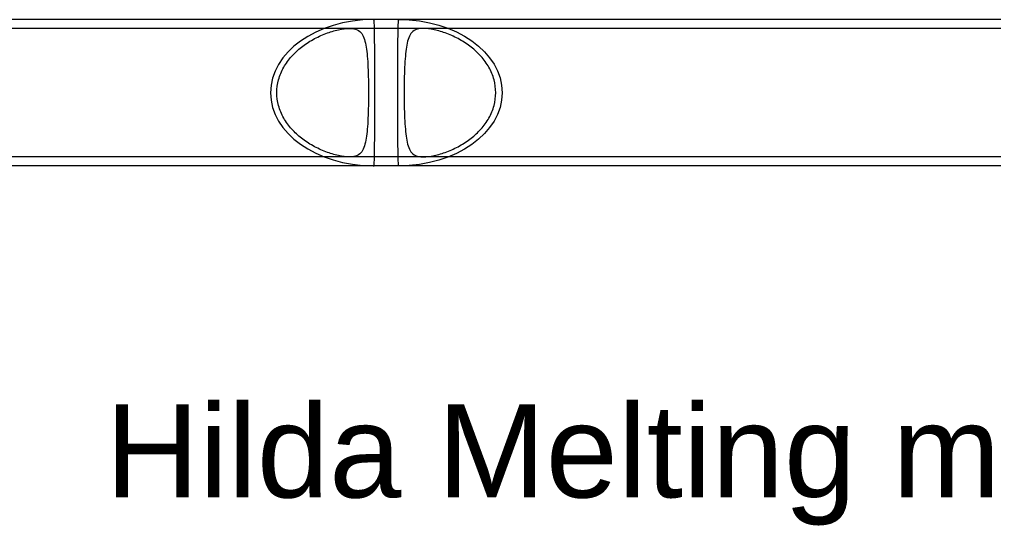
# Model space of a CAD drawing. Header units: millimetres. Extents: x 24306 to 29428, y 5751 to 9375.
# Drawn here: x 26431.7 to 26548.6, y 8291 to 8351.8 of the extents above; entities that cross this region are included whole.
import ezdxf

# ---------------------------------------------------------------- set-up
doc = ezdxf.new("R2010")
doc.units = ezdxf.units.MM
doc.layers.add('Equipment', color=123, linetype='Continuous')

# ---------------------------------------------------------------- blocks, each defined once
blk = doc.blocks.new('A$Ce64cb7e9')
at = {"layer": 'Equipment', "linetype": 'Continuous', "lineweight": 0, "extrusion": (-2.22045e-16, 1, 0)}
for p, q in [((70.5, 125), (461.9, 125)), ((461.9, 125), (477.03, 125)), ((477.53, 125), (477.03, 125)), ((477.53, 125), (861.41, 125)), ((49.41, 119.5), (446.79, 119.5)), ((446.79, 119.5), (882.5, 119.5)), ((49.41, 40.5), (446.79, 40.5)), ((446.79, 40.5), (882.5, 40.5)), ((70.5, 35), (461.9, 35)), ((461.9, 35), (477.03, 35)), ((477.53, 35), (477.03, 35)), ((477.53, 35), (861.41, 35))]:
    blk.add_line(p, q, dxfattribs=at)
at = {"layer": 'Equipment', "linetype": 'Continuous', "lineweight": 0}
for major_axis, ratio, start_param, end_param in [((-63.64, 0), 0.707134, -1.570796, 0), ((0, 45), 0.012341, -3.141593, 0), ((-63.64, 0), 0.707134, 0, 1.570796)]:
    blk.add_ellipse((461.9, 80), major_axis=major_axis, ratio=ratio, start_param=start_param, end_param=end_param, dxfattribs=at)
at = {"layer": 'Equipment', "linetype": 'Continuous', "lineweight": 0, "extrusion": (0, 0, -1)}
for major_axis, ratio, start_param, end_param in [((0, 45), 0.012341, -3.133635, -0.007958), ((0, 45), 0.012341, -0.007958, 0), ((63.64, 0), 0.707134, -1.570796, -1.562976), ((63.64, 0), 0.707134, -1.562976, 0), ((63.64, 0), 0.707134, 0, 1.562976), ((0, 45), 0.012341, -3.141593, -3.133635), ((63.64, 0), 0.707134, 1.562976, 1.570796)]:
    blk.add_ellipse((477.03, 80), major_axis=major_axis, ratio=ratio, start_param=start_param, end_param=end_param, dxfattribs=at)
at = {"layer": 'Equipment', "linetype": 'Continuous', "lineweight": 0}
for points, knots in [([(446.79, 40.5), (444.78, 40.5), (442.47, 40.8), (437.52, 41.88), (434.9, 42.66), (429.61, 44.66), (426.96, 45.89), (421.88, 48.72), (419.45, 50.33), (415.17, 53.71), (413.14, 55.57), (409.45, 59.72), (407.79, 61.99), (405.06, 66.83), (403.98, 69.4), (402.55, 74.66), (402.18, 77.35), (402.18, 82.65), (402.55, 85.34), (403.98, 90.6), (405.06, 93.17), (407.79, 98.01), (409.45, 100.28), (413.14, 104.43), (415.17, 106.29), (419.45, 109.67), (421.88, 111.28), (426.96, 114.11), (429.61, 115.34), (434.9, 117.34), (437.52, 118.12), (442.47, 119.2), (444.78, 119.5), (448.8, 119.5), (450.32, 119.2), (452.73, 118.12), (453.62, 117.34), (455.06, 115.34), (455.6, 114.11), (456.48, 111.28), (456.82, 109.67), (457.35, 106.29), (457.57, 104.43), (457.94, 100.28), (458.08, 98.01), (458.31, 93.17), (458.4, 90.6), (458.51, 85.34), (458.53, 82.65), (458.53, 80)], [-26.255422, -26.255422, -26.255422, -26.255422, -25.409982, -25.409982, -24.564542, -24.564542, -23.719103, -23.719103, -22.873663, -22.873663, -22.078139, -22.078139, -21.282615, -21.282615, -20.48709, -20.48709, -19.691566, -19.691566, -18.896042, -18.896042, -18.100518, -18.100518, -17.304994, -17.304994, -16.50947, -16.50947, -15.66403, -15.66403, -14.81859, -14.81859, -13.973151, -13.973151, -13.127711, -13.127711, -12.282271, -12.282271, -11.436831, -11.436831, -10.591392, -10.591392, -9.745952, -9.745952, -8.950428, -8.950428, -8.154904, -8.154904, -7.35938, -7.35938, -6.563855, -6.563855, -6.563855, -6.563855]), ([(492.14, 40.5), (494.15, 40.5), (496.46, 40.8), (501.4, 41.88), (504.03, 42.66), (509.32, 44.66), (511.97, 45.89), (517.05, 48.72), (519.48, 50.33), (523.76, 53.71), (525.79, 55.57), (529.48, 59.72), (531.14, 61.99), (533.87, 66.83), (534.95, 69.4), (536.38, 74.66), (536.74, 77.35), (536.74, 82.65), (536.38, 85.34), (534.95, 90.6), (533.87, 93.17), (531.14, 98.01), (529.48, 100.28), (525.79, 104.43), (523.76, 106.29), (519.48, 109.67), (517.05, 111.28), (511.97, 114.11), (509.32, 115.34), (504.03, 117.34), (501.4, 118.12), (496.46, 119.2), (494.15, 119.5), (490.13, 119.5), (488.6, 119.2), (486.2, 118.12), (485.31, 117.34), (483.87, 115.34), (483.33, 114.11), (482.45, 111.28), (482.11, 109.67), (481.58, 106.29), (481.36, 104.43), (480.99, 100.28), (480.84, 98.01), (480.62, 93.17), (480.53, 90.6), (480.42, 85.34), (480.4, 82.65), (480.4, 80)], [-26.255422, -26.255422, -26.255422, -26.255422, -25.409982, -25.409982, -24.564542, -24.564542, -23.719103, -23.719103, -22.873663, -22.873663, -22.078139, -22.078139, -21.282615, -21.282615, -20.48709, -20.48709, -19.691566, -19.691566, -18.896042, -18.896042, -18.100518, -18.100518, -17.304994, -17.304994, -16.50947, -16.50947, -15.66403, -15.66403, -14.81859, -14.81859, -13.973151, -13.973151, -13.127711, -13.127711, -12.282271, -12.282271, -11.436831, -11.436831, -10.591392, -10.591392, -9.745952, -9.745952, -8.950428, -8.950428, -8.154904, -8.154904, -7.35938, -7.35938, -6.563855, -6.563855, -6.563855, -6.563855]), ([(458.53, 80), (458.53, 77.35), (458.51, 74.66), (458.4, 69.4), (458.31, 66.83), (458.08, 61.99), (457.94, 59.72), (457.57, 55.57), (457.35, 53.71), (456.82, 50.33), (456.48, 48.72), (455.6, 45.89), (455.06, 44.66), (453.62, 42.66), (452.73, 41.88), (450.32, 40.8), (448.8, 40.5), (446.79, 40.5)], [-6.563855, -6.563855, -6.563855, -6.563855, -5.768331, -5.768331, -4.972807, -4.972807, -4.177283, -4.177283, -3.381759, -3.381759, -2.536319, -2.536319, -1.690879, -1.690879, -0.84544, -0.84544, 0, 0, 0, 0]), ([(480.4, 80), (480.4, 77.35), (480.42, 74.66), (480.53, 69.4), (480.62, 66.83), (480.84, 61.99), (480.99, 59.72), (481.36, 55.57), (481.58, 53.71), (482.11, 50.33), (482.45, 48.72), (483.33, 45.89), (483.87, 44.66), (485.31, 42.66), (486.2, 41.88), (488.6, 40.8), (490.13, 40.5), (492.14, 40.5)], [-6.563855, -6.563855, -6.563855, -6.563855, -5.768331, -5.768331, -4.972807, -4.972807, -4.177283, -4.177283, -3.381759, -3.381759, -2.536319, -2.536319, -1.690879, -1.690879, -0.84544, -0.84544, 0, 0, 0, 0])]:
    blk.add_open_spline(points, degree=3, knots=knots, dxfattribs=at)

msp = doc.modelspace()

# ---------------------------------------------------------------- block references
at = {"xscale": -0.1953125, "yscale": 0.1953125, "zscale": 0.1953125}
msp.add_blockref('A$Ce64cb7e9', (26567.41, 8327.4), dxfattribs=at)

# ---------------------------------------------------------------- texts
at = {"insert": (26574.6, 8305.58), "char_height": 11.1664, "width": 777.1843, "attachment_point": 3}
msp.add_mtext('{\\fArial|b0|i0|c0|p34;Hilda Melting mixer }', dxfattribs=at)

doc.saveas('drawing.dxf')
